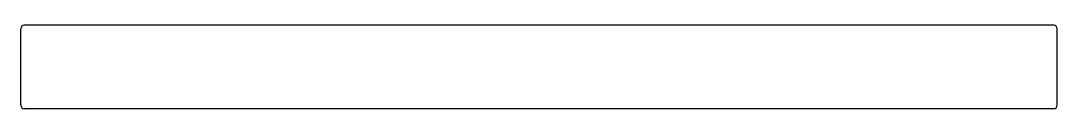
# Model space of a CAD drawing. Extents: x 3247.6 to 3321.6, y 1139.2 to 1145.2.
import ezdxf

# ---------------------------------------------------------------- set-up
doc = ezdxf.new("R2010")
doc.units = 0
doc.layers.get('0').update_dxf_attribs({"linetype": 'CONTINUOUS'})

msp = doc.modelspace()

# ---------------------------------------------------------------- linework, layer by layer
for p, q in [((3247.601, 1139.466), (3247.601, 1144.966)), ((3321.351, 1145.216), (3247.851, 1145.216)), ((3321.601, 1139.466), (3321.601, 1144.966)), ((3321.351, 1139.216), (3247.851, 1139.216))]:
    msp.add_line(p, q)
for centre, start, end in [((3247.851, 1144.966), 90, 180), ((3321.351, 1144.966), 0, 90), ((3247.851, 1139.466), 180, 270), ((3321.351, 1139.466), 270, 360)]:
    msp.add_arc(centre, 0.25, start, end)

doc.saveas('drawing.dxf')
